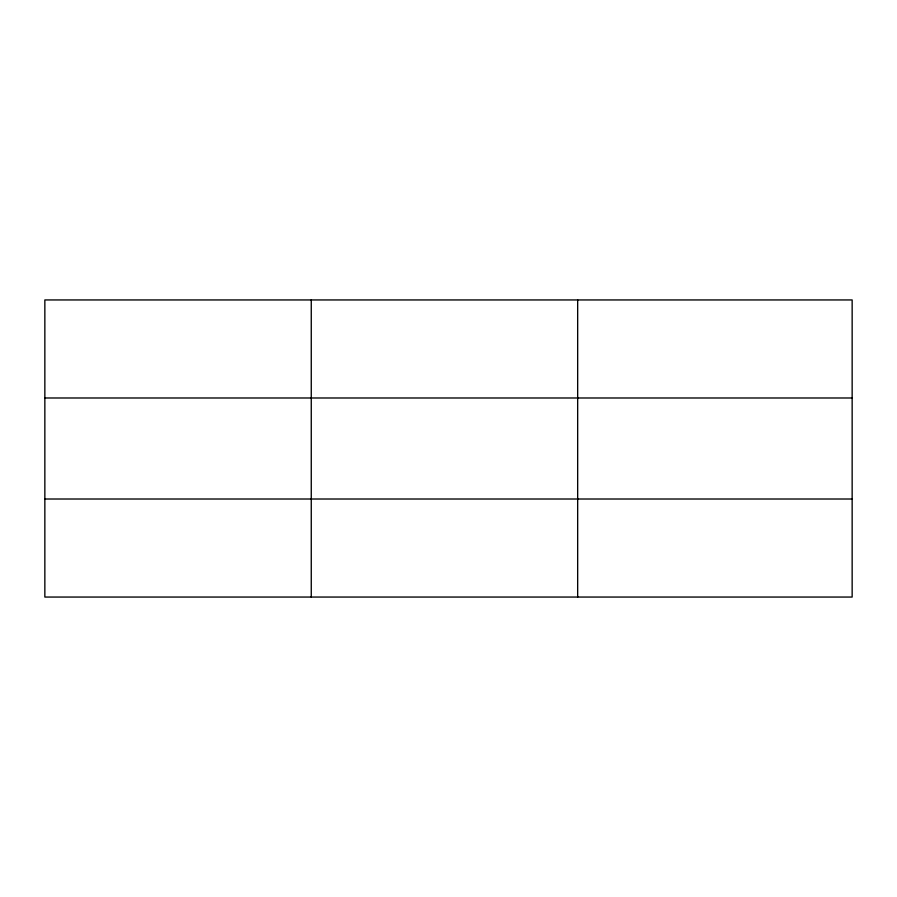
<?xml version="1.0" encoding="UTF-8"?>
<svg xmlns="http://www.w3.org/2000/svg" width="897" height="897" viewBox="0 0 897 897"><rect width="100%" height="100%" fill="white"/><g stroke="black" fill="none" stroke-linecap="round" stroke-linejoin="round"><path stroke-width="1.35" d="M311.259 597.054L311.259 299.946M577.668 597.054L577.668 299.946M852.15 397.988L852.15 299.946L44.85 299.946L44.85 597.054L852.15 597.054L852.15 397.988L44.85 397.988M44.85 499.012L852.15 499.012"/></g></svg>
